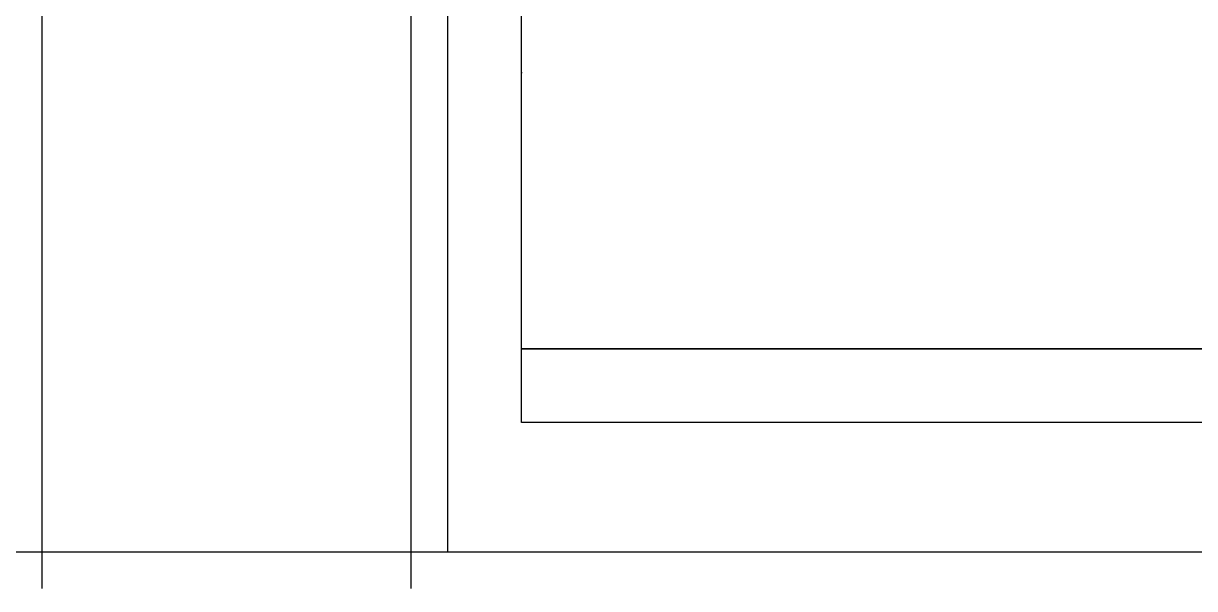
# Model space of a CAD drawing. Header units: millimetres. Extents: x -33000 to 294000, y 0 to 42408.
# Drawn here: x 187401.2 to 187718.7, y 16039.6 to 16192.9 of the extents above; entities that cross this region are included whole.
import ezdxf

# ---------------------------------------------------------------- set-up
doc = ezdxf.new("R2010")
doc.units = ezdxf.units.MM
doc.header["$LTSCALE"] = 50
doc.linetypes.add('DIVIDE', pattern=[1.25, 0.5, -0.25, 0, -0.25, 0, -0.25])
doc.layers.add('arch', color=8, linetype='Continuous')

msp = doc.modelspace()

# ---------------------------------------------------------------- linework, layer by layer
at = {"layer": 'arch'}
for p, q in [((187406.21, 17789.6), (187406.21, 16039.6)), ((187506.21, 17789.6), (187506.21, 16039.6)), ((187516.21, 17779.6), (187516.21, 16049.6)), ((184606.21, 16049.6), (188016.21, 16049.6))]:
    msp.add_line(p, q, dxfattribs=at)
for points in [[(188036.21, 16104.6), (187536.21, 16104.6), (187536.21, 17704.6), (188036.21, 17704.6)], [(188016.21, 16104.6), (188016.21, 16084.6), (187536.21, 16084.6), (187536.21, 16104.6)]]:
    msp.add_lwpolyline(points, close=True, dxfattribs=at)
at = {"layer": 'arch', "linetype": 'DIVIDE', "ltscale": 2}
msp.add_lwpolyline([(187846.21, 16104.6), (187536.21, 16104.6), (187536.21, 17704.6), (187846.21, 17704.6)], close=True, dxfattribs=at)

doc.saveas('drawing.dxf')
